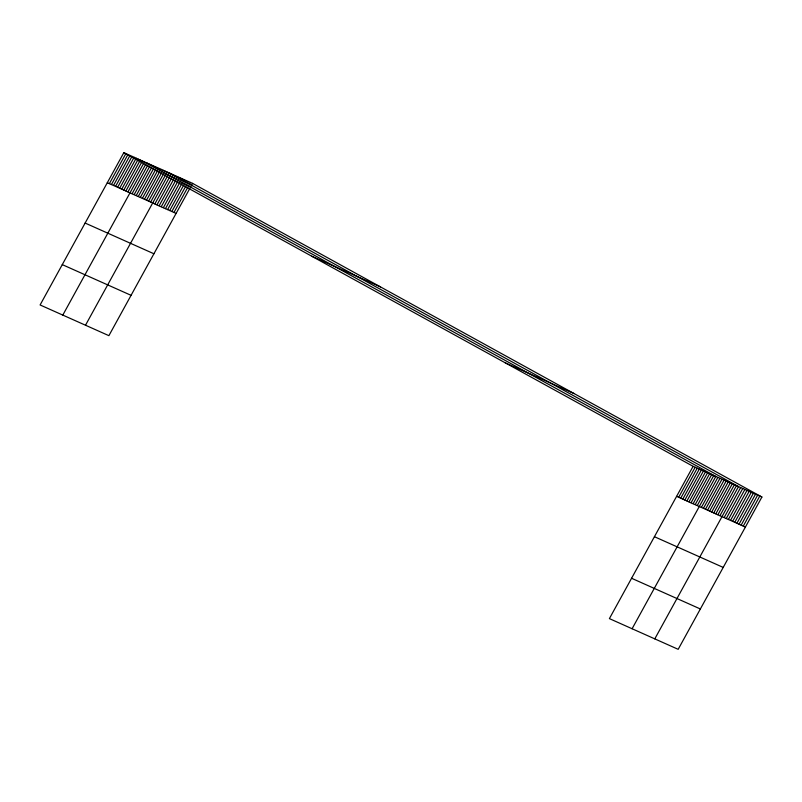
<?xml version="1.0" encoding="UTF-8"?>
<svg xmlns="http://www.w3.org/2000/svg" width="802" height="802" viewBox="0 0 802 802"><rect width="100%" height="100%" fill="white"/><g stroke="black" fill="none" stroke-linecap="round" stroke-linejoin="round"><path stroke-width="1.2" d="M192.6 183.387L123.819 152.681L40.1 304.96L108.892 335.667L192.6 183.387L761.9 497.039L678.181 649.319L609.4 618.613L693.108 466.333L761.9 497.039M109.373 183.638L125.874 153.603M111.428 184.56L127.939 154.525M113.493 185.473L130.004 155.448M115.558 186.395L132.069 156.37M117.623 187.317L134.135 157.292M119.688 188.239L136.2 158.215M121.754 189.162L138.265 159.127M123.819 190.084L140.32 160.049M125.874 191.006L142.385 160.971M127.939 191.929L144.45 161.894M62.797 315.096L146.515 162.816L715.815 476.468L632.096 628.748M132.069 193.763L148.581 163.738M134.135 194.685L150.646 164.661M136.2 195.608L152.701 165.583M138.265 196.53L154.766 166.495M140.32 197.452L156.831 167.417M142.385 198.375L158.896 168.34M144.45 199.297L160.961 169.262M146.515 200.219L163.027 170.184M148.581 201.132L165.092 171.107M150.646 202.054L167.147 172.029M85.503 325.221L169.212 172.951L738.512 486.603L654.793 638.873M154.836 203.929L171.337 173.894M156.961 204.881L173.463 174.846M159.087 205.823L175.598 175.798M161.212 206.776L177.723 176.741M163.337 207.728L179.849 177.693M165.463 208.67L181.974 178.645M167.588 209.623L184.099 179.588M169.713 210.575L186.224 180.54M171.839 211.517L188.35 181.493M173.964 212.47L190.475 182.435M678.662 497.29L695.174 467.255M680.728 498.212L697.239 468.178M682.793 499.135L699.304 469.1M684.858 500.047L701.369 470.022M686.923 500.969L703.434 470.944M688.988 501.892L705.489 471.867M691.043 502.814L707.554 472.789M693.108 503.736L709.62 473.701M695.174 504.658L711.685 474.624M697.239 505.581L713.75 475.546M701.369 507.425L717.87 477.39M703.434 508.338L719.935 478.313M705.489 509.26L722 479.235M707.554 510.182L724.066 480.157M709.62 511.105L726.131 481.08M711.685 512.027L728.196 481.992M713.75 512.949L730.261 482.914M715.815 513.871L732.316 483.837M717.87 514.794L734.381 484.759M719.935 515.706L736.447 485.681M724.126 517.581L740.637 487.546M726.251 518.533L742.762 488.498M728.376 519.475L744.888 489.451M730.512 520.428L747.013 490.393M732.637 521.38L749.138 491.345M734.762 522.323L751.273 492.298M736.888 523.275L753.399 493.24M739.013 524.227L755.524 494.192M741.138 525.17L757.649 495.145M743.264 526.122L759.775 496.087M311.677 256.189L380.469 286.895M107.308 182.716L176.099 213.422M505.24 362.835L574.031 393.531M85.132 223.056L153.914 253.763M676.597 496.368L745.389 527.074M62.275 264.62L131.067 295.326M654.422 536.708L723.214 567.415M631.575 578.272L700.367 608.979M123.819 152.681L693.108 466.333"/></g></svg>
